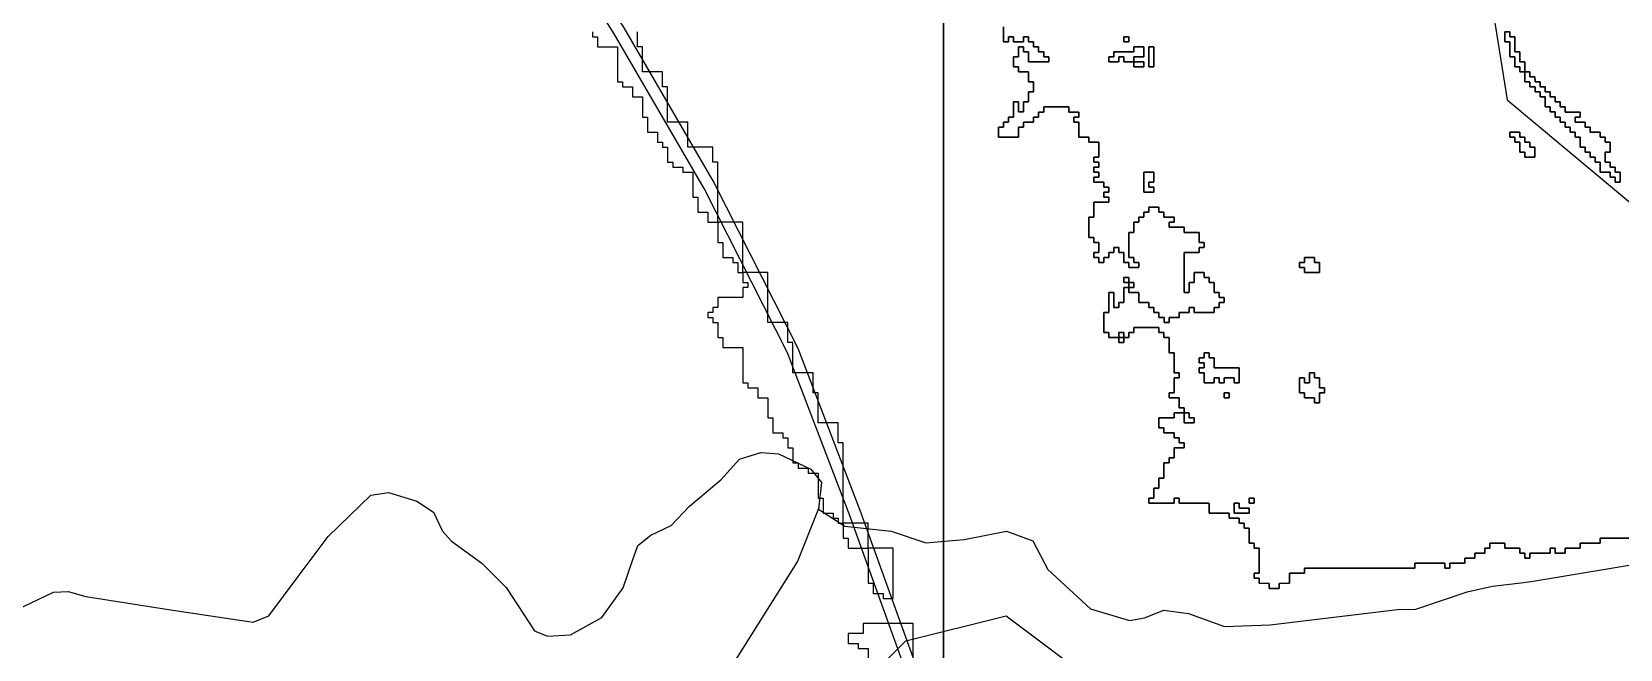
# Model space of a CAD drawing. Header units: metres. Extents: x 553506 to 563855, y 142925 to 150243.
# Drawn here: x 557636 to 558270, y 146722 to 146968 of the extents above; entities that cross this region are included whole.
import ezdxf

# ---------------------------------------------------------------- set-up
doc = ezdxf.new("R2010")
doc.units = ezdxf.units.M
for name, color, linetype in [('C-FLOOD_ZONE_3', 150, 'Continuous'), ('C-RAILWAYS', 250, 'Continuous'), ('C-WATERWAYS', 5, 'Continuous'), ('E-132KV-UGC-ALT', 8, 'Continuous')]:
    doc.layers.add(name, color=color, linetype=linetype)

msp = doc.modelspace()

# ---------------------------------------------------------------- linework, layer by layer
at = {"layer": 'C-FLOOD_ZONE_3'}
for points in [[(558000, 146702), (558000, 146768.3633), (558000, 146775.2073), (558000, 146975.999)], [(558000, 146975.999), (558000, 146775.2073), (558000, 146768.3633), (558000, 146702)], [(557860, 146968), (557860, 146966), (557862, 146966), (557862, 146962), (557866, 146962), (557870, 146962), (557870, 146954), (557870, 146948), (557872, 146948), (557872, 146946), (557876, 146946), (557876, 146942), (557878, 146942), (557880, 146942), (557880, 146936), (557880, 146934), (557882, 146934), (557882, 146928), (557886, 146928), (557886, 146924), (557888, 146924), (557888, 146922), (557890, 146922), (557890, 146916), (557892, 146916), (557892, 146914), (557896, 146914), (557896, 146912), (557900, 146912), (557900, 146904), (557900, 146902), (557902, 146902), (557902, 146896), (557906, 146896), (557906, 146892), (557908, 146892), (557910, 146892), (557910, 146902), (557910, 146908), (557910, 146916), (557908, 146916), (557908, 146922), (557900, 146922), (557898, 146922), (557898, 146932), (557890, 146932), (557890, 146946), (557888, 146946), (557888, 146952), (557882, 146952), (557880, 146952), (557880, 146962), (557878, 146962), (557878, 146968)], [(558023.9994, 146970.0006), (558023.9994, 146963.9994), (558026.0006, 146963.9994), (558026.001, 146965.999), (558027.999, 146965.999), (558027.9994, 146963.9994), (558032.0006, 146963.9994), (558032.001, 146965.999), (558033.999, 146965.999), (558033.9994, 146963.9994), (558035.999, 146963.999), (558035.9994, 146961.9994), (558037.999, 146961.999), (558037.9994, 146959.9994), (558039.999, 146959.999), (558039.9994, 146957.9994), (558041.999, 146957.999), (558041.999, 146956.001), (558034.001, 146956.001), (558034.0006, 146960.0006), (558032.001, 146960.001), (558032.0006, 146962.0006), (558029.9994, 146962.0006), (558029.999, 146958.001), (558027.9994, 146958.0006), (558027.9994, 146953.9994), (558029.999, 146953.999), (558029.9994, 146951.9994), (558033.999, 146951.999), (558033.9994, 146947.9994), (558035.999, 146947.999), (558035.999, 146944.001), (558033.9994, 146944.0006), (558033.999, 146940.001), (558031.9994, 146940.0006), (558031.999, 146936.001), (558030.001, 146936.001), (558030.0006, 146940.0006), (558027.9994, 146940.0006), (558027.999, 146934.001), (558025.9994, 146934.0006), (558025.999, 146932.001), (558023.9994, 146932.0006), (558023.999, 146930.001), (558021.9994, 146930.0006), (558021.9994, 146925.9994), (558030.0006, 146925.9994), (558030.001, 146929.999), (558032.0006, 146929.9994), (558032.001, 146931.999), (558036.0006, 146931.9994), (558036.001, 146933.999), (558038.0006, 146933.9994), (558038.001, 146935.999), (558040.0006, 146935.9994), (558040.001, 146937.999), (558049.999, 146937.999), (558049.9994, 146935.9994), (558053.999, 146935.999), (558053.999, 146934.001), (558051.9994, 146934.0006), (558051.9994, 146931.9994), (558053.999, 146931.999), (558053.9994, 146925.9994), (558057.999, 146925.999), (558057.9994, 146923.9994), (558061.999, 146923.999), (558061.999, 146918.001), (558059.9994, 146918.0006), (558059.9994, 146915.9994), (558061.999, 146915.999), (558061.999, 146914.001), (558059.9994, 146914.0006), (558059.9994, 146911.9994), (558061.999, 146911.999), (558061.999, 146910.001), (558059.9994, 146910.0006), (558059.9994, 146907.9994), (558063.999, 146907.999), (558063.9994, 146905.9994), (558065.999, 146905.999), (558065.999, 146904.001), (558063.9994, 146904.0006), (558063.9994, 146901.9994), (558065.999, 146901.999), (558065.999, 146900.001), (558059.9994, 146900.0006), (558059.999, 146894.001), (558057.9994, 146894.0006), (558057.9994, 146885.9994), (558059.999, 146885.999), (558059.9994, 146883.9994), (558061.999, 146883.999), (558061.999, 146880.001), (558059.9994, 146880.0006), (558059.9994, 146877.9994), (558061.999, 146877.999), (558061.9994, 146875.9994), (558064.0006, 146875.9994), (558064.001, 146877.999), (558066.0006, 146877.9994), (558066.001, 146879.999), (558068.0006, 146879.9994), (558068.001, 146881.999), (558069.999, 146881.999), (558069.9994, 146879.9994), (558071.999, 146879.999), (558071.9994, 146875.9994), (558073.999, 146875.999), (558073.9994, 146873.9994), (558078.0006, 146873.9994), (558078.0006, 146876.0006), (558076.001, 146876.001), (558076.0006, 146878.0006), (558074.001, 146878.001), (558074.001, 146887.999), (558076.0006, 146887.9994), (558076.001, 146891.999), (558078.0006, 146891.9994), (558078.001, 146893.999), (558080.0006, 146893.9994), (558080.001, 146895.999), (558082.0006, 146895.9994), (558082.001, 146897.999), (558085.999, 146897.999), (558085.9994, 146895.9994), (558087.999, 146895.999), (558087.9994, 146893.9994), (558091.999, 146893.999), (558091.999, 146892.001), (558089.9994, 146892.0006), (558089.9994, 146889.9994), (558095.999, 146889.999), (558095.9994, 146887.9994), (558101.999, 146887.999), (558101.9994, 146883.9994), (558103.999, 146883.999), (558103.999, 146882.001), (558101.9994, 146882.0006), (558101.999, 146880.001), (558095.9994, 146880.0006), (558095.9994, 146863.9994), (558098.0006, 146863.9994), (558098.001, 146867.999), (558100.0006, 146867.9994), (558100.001, 146871.999), (558103.999, 146871.999), (558103.9994, 146869.9994), (558105.999, 146869.999), (558105.9994, 146867.9994), (558107.999, 146867.999), (558107.9994, 146863.9994), (558109.999, 146863.999), (558109.9994, 146861.9994), (558111.999, 146861.999), (558111.999, 146860.001), (558109.9994, 146860.0006), (558109.999, 146858.001), (558107.9994, 146858.0006), (558107.999, 146856.001), (558100.001, 146856.001), (558100.0006, 146858.0006), (558097.9994, 146858.0006), (558097.999, 146856.001), (558093.9994, 146856.0006), (558093.999, 146854.001), (558089.9994, 146854.0006), (558089.999, 146852.001), (558088.001, 146852.001), (558088.0006, 146854.0006), (558086.001, 146854.001), (558086.0006, 146856.0006), (558084.001, 146856.001), (558084.0006, 146858.0006), (558082.001, 146858.001), (558082.0006, 146860.0006), (558078.001, 146860.001), (558078.0006, 146864.0006), (558074.001, 146864.001), (558074, 146866), (558071.9994, 146866.0006), (558071.999, 146860.001), (558069.9994, 146860.0006), (558069.999, 146858.001), (558068.001, 146858.001), (558068.0006, 146864.0006), (558065.9994, 146864.0006), (558065.999, 146856.001), (558063.9994, 146856.0006), (558063.9994, 146847.9994), (558065.999, 146847.999), (558065.9994, 146845.9994), (558070, 146846), (558069.9994, 146843.9994), (558072.0006, 146843.9994), (558072, 146846), (558074.0006, 146845.9994), (558074.001, 146847.999), (558076.0006, 146847.9994), (558076.001, 146849.999), (558085.999, 146849.999), (558085.9994, 146847.9994), (558087.999, 146847.999), (558087.9994, 146845.9994), (558089.999, 146845.999), (558089.9994, 146839.9994), (558091.999, 146839.999), (558091.9994, 146831.9994), (558093.999, 146831.999), (558093.999, 146830.001), (558091.9994, 146830.0006), (558091.999, 146824.001), (558089.9994, 146824.0006), (558089.9994, 146821.9994), (558093.999, 146821.999), (558093.9994, 146817.9994), (558095.999, 146817.999), (558096, 146816), (558091.9994, 146816.0006), (558091.999, 146814.001), (558085.9994, 146814.0006), (558085.9994, 146809.9994), (558087.999, 146809.999), (558087.9994, 146807.9994), (558091.999, 146807.999), (558091.9994, 146805.9994), (558093.999, 146805.999), (558093.9994, 146803.9994), (558095.999, 146803.999), (558095.999, 146802.001), (558091.9994, 146802.0006), (558091.999, 146798.001), (558089.9994, 146798.0006), (558089.999, 146796.001), (558087.9994, 146796.0006), (558087.999, 146790.001), (558085.9994, 146790.0006), (558085.999, 146786.001), (558083.9994, 146786.0006), (558083.999, 146782.001), (558081.9994, 146782.0006), (558081.9994, 146779.9994), (558092.0006, 146779.9994), (558092.001, 146781.999), (558093.999, 146781.999), (558093.9994, 146779.9994), (558105.999, 146779.999), (558105.9994, 146775.9994), (558113.999, 146775.999), (558113.9994, 146773.9994), (558117.999, 146773.999), (558117.9994, 146771.9994), (558119.999, 146771.999), (558119.9994, 146769.9994), (558121.999, 146769.999), (558121.9994, 146763.9994), (558123.999, 146763.999), (558123.9994, 146761.9994), (558125.999, 146761.999), (558125.999, 146752.001), (558123.9994, 146752.0006), (558123.9994, 146749.9994), (558125.999, 146749.999), (558125.9994, 146747.9994), (558129.999, 146747.999), (558129.9994, 146745.9994), (558134.0006, 146745.9994), (558134.001, 146747.999), (558138.0006, 146747.9994), (558138.001, 146751.999), (558144.0006, 146751.9994), (558144.001, 146753.999), (558188.0006, 146753.9994), (558188.001, 146755.999), (558199.999, 146755.999), (558199.9994, 146753.9994), (558202.0006, 146753.9994), (558202.001, 146755.999), (558208.0006, 146755.9994), (558208.001, 146757.999), (558212.0006, 146757.9994), (558212.001, 146759.999), (558216.0006, 146759.9994), (558216.001, 146761.999), (558218.0006, 146761.9994), (558218.001, 146763.999), (558223.999, 146763.999), (558223.9994, 146761.9994), (558229.999, 146761.999), (558229.9994, 146759.9994), (558231.999, 146759.999), (558231.9994, 146757.9994), (558234.0006, 146757.9994), (558234.001, 146759.999), (558242.0006, 146759.9994), (558242.001, 146761.999), (558243.999, 146761.999), (558243.9994, 146759.9994), (558248.0006, 146759.9994), (558248.001, 146761.999), (558254.0006, 146761.9994), (558254.001, 146763.999), (558262.0006, 146763.9994), (558262.001, 146765.999), (558276.0006, 146765.9994)], [(558276.0006, 146765.9994), (558262.001, 146765.999), (558262.0006, 146763.9994), (558254.001, 146763.999), (558254.0006, 146761.9994), (558248.001, 146761.999), (558248.0006, 146759.9994), (558243.9994, 146759.9994), (558243.999, 146761.999), (558242.001, 146761.999), (558242.0006, 146759.9994), (558234.001, 146759.999), (558234.0006, 146757.9994), (558231.9994, 146757.9994), (558231.999, 146759.999), (558229.9994, 146759.9994), (558229.999, 146761.999), (558223.9994, 146761.9994), (558223.999, 146763.999), (558218.001, 146763.999), (558218.0006, 146761.9994), (558216.001, 146761.999), (558216.0006, 146759.9994), (558212.001, 146759.999), (558212.0006, 146757.9994), (558208.001, 146757.999), (558208.0006, 146755.9994), (558202.001, 146755.999), (558202.0006, 146753.9994), (558199.9994, 146753.9994), (558199.999, 146755.999), (558188.001, 146755.999), (558188.0006, 146753.9994), (558144.001, 146753.999), (558144.0006, 146751.9994), (558138.001, 146751.999), (558138.0006, 146747.9994), (558134.001, 146747.999), (558134.0006, 146745.9994), (558129.9994, 146745.9994), (558129.999, 146747.999), (558125.9994, 146747.9994), (558125.999, 146749.999), (558123.9994, 146749.9994), (558123.9994, 146752.0006), (558125.999, 146752.001), (558125.999, 146761.999), (558123.9994, 146761.9994), (558123.999, 146763.999), (558121.9994, 146763.9994), (558121.999, 146769.999), (558119.9994, 146769.9994), (558119.999, 146771.999), (558117.9994, 146771.9994), (558117.999, 146773.999), (558113.9994, 146773.9994), (558113.999, 146775.999), (558105.9994, 146775.9994), (558105.999, 146779.999), (558093.9994, 146779.9994), (558093.999, 146781.999), (558092.001, 146781.999), (558092.0006, 146779.9994), (558081.9994, 146779.9994), (558081.9994, 146782.0006), (558083.999, 146782.001), (558083.9994, 146786.0006), (558085.999, 146786.001), (558085.9994, 146790.0006), (558087.999, 146790.001), (558087.9994, 146796.0006), (558089.999, 146796.001), (558089.9994, 146798.0006), (558091.999, 146798.001), (558091.9994, 146802.0006), (558095.999, 146802.001), (558095.999, 146803.999), (558093.9994, 146803.9994), (558093.999, 146805.999), (558091.9994, 146805.9994), (558091.999, 146807.999), (558087.9994, 146807.9994), (558087.999, 146809.999), (558085.9994, 146809.9994), (558085.9994, 146814.0006), (558091.999, 146814.001), (558091.9994, 146816.0006), (558096, 146816), (558095.999, 146817.999), (558093.9994, 146817.9994), (558093.999, 146821.999), (558093.999, 146821.999), (558089.9994, 146821.9994), (558089.9994, 146824.0006), (558091.999, 146824.001), (558091.9994, 146830.0006), (558093.999, 146830.001), (558093.999, 146831.999), (558091.9994, 146831.9994), (558091.999, 146839.999), (558089.9994, 146839.9994), (558089.999, 146845.999), (558087.9994, 146845.9994), (558087.999, 146847.999), (558085.9994, 146847.9994), (558085.999, 146849.999), (558076.001, 146849.999), (558076.0006, 146847.9994), (558074.001, 146847.999), (558074.0006, 146845.9994), (558072, 146846), (558071.999, 146847.999), (558070.001, 146847.999), (558070, 146846), (558065.9994, 146845.9994), (558065.999, 146847.999), (558063.9994, 146847.9994), (558063.9994, 146856.0006), (558065.999, 146856.001), (558065.9994, 146864.0006), (558068.0006, 146864.0006), (558068.001, 146858.001), (558069.999, 146858.001), (558069.9994, 146860.0006), (558071.999, 146860.001), (558071.9994, 146866.0006), (558074, 146866), (558074.001, 146864.001), (558078.0006, 146864.0006), (558078.001, 146860.001), (558082.0006, 146860.0006), (558082.001, 146858.001), (558084.0006, 146858.0006), (558084.001, 146856.001), (558086.0006, 146856.0006), (558086.001, 146854.001), (558088.0006, 146854.0006), (558088.001, 146852.001), (558089.999, 146852.001), (558089.9994, 146854.0006), (558093.999, 146854.001), (558093.9994, 146856.0006), (558097.999, 146856.001), (558097.9994, 146858.0006), (558100.0006, 146858.0006), (558100.001, 146856.001), (558107.999, 146856.001), (558107.9994, 146858.0006), (558109.999, 146858.001), (558109.9994, 146860.0006), (558111.999, 146860.001), (558111.999, 146861.999), (558109.9994, 146861.9994), (558109.999, 146863.999), (558107.9994, 146863.9994), (558107.999, 146867.999), (558105.9994, 146867.9994), (558105.999, 146869.999), (558103.9994, 146869.9994), (558103.999, 146871.999), (558100.001, 146871.999), (558100.0006, 146867.9994), (558098.001, 146867.999), (558098.0006, 146863.9994), (558095.9994, 146863.9994), (558095.9994, 146880.0006), (558101.999, 146880.001), (558101.9994, 146882.0006), (558103.999, 146882.001), (558103.999, 146883.999), (558101.9994, 146883.9994), (558101.999, 146887.999), (558095.9994, 146887.9994), (558095.999, 146889.999), (558089.9994, 146889.9994), (558089.9994, 146892.0006), (558091.999, 146892.001), (558091.999, 146893.999), (558087.9994, 146893.9994), (558087.999, 146895.999), (558085.9994, 146895.9994), (558085.999, 146897.999), (558082.001, 146897.999), (558082.0006, 146895.9994), (558080.001, 146895.999), (558080.0006, 146893.9994), (558078.001, 146893.999), (558078.0006, 146891.9994), (558076.001, 146891.999), (558076.0006, 146887.9994), (558074.001, 146887.999), (558074.001, 146878.001), (558076.0006, 146878.0006), (558076.001, 146876.001), (558078.0006, 146876.0006), (558078.0006, 146873.9994), (558073.9994, 146873.9994), (558073.999, 146875.999), (558071.9994, 146875.9994), (558071.999, 146879.999), (558069.9994, 146879.9994), (558069.999, 146881.999), (558068.001, 146881.999), (558068.0006, 146879.9994), (558066.001, 146879.999), (558066.0006, 146877.9994), (558064.001, 146877.999), (558064.0006, 146875.9994), (558061.9994, 146875.9994), (558061.999, 146877.999), (558059.9994, 146877.9994), (558059.9994, 146880.0006), (558061.999, 146880.001), (558061.999, 146883.999), (558059.9994, 146883.9994), (558059.999, 146885.999), (558057.9994, 146885.9994), (558057.9994, 146894.0006), (558059.999, 146894.001), (558059.9994, 146900.0006), (558065.999, 146900.001), (558065.999, 146901.999), (558063.9994, 146901.9994), (558063.9994, 146904.0006), (558065.999, 146904.001), (558065.999, 146905.999), (558063.9994, 146905.9994), (558063.999, 146907.999), (558059.9994, 146907.9994), (558059.9994, 146910.0006), (558061.999, 146910.001), (558061.999, 146911.999), (558059.9994, 146911.9994), (558059.9994, 146914.0006), (558061.999, 146914.001), (558061.999, 146915.999), (558059.9994, 146915.9994), (558059.9994, 146918.0006), (558061.999, 146918.001), (558061.999, 146923.999), (558057.9994, 146923.9994), (558057.999, 146925.999), (558053.9994, 146925.9994), (558053.999, 146931.999), (558051.9994, 146931.9994), (558051.9994, 146934.0006), (558053.999, 146934.001), (558053.999, 146935.999), (558049.9994, 146935.9994), (558049.999, 146937.999), (558040.001, 146937.999), (558040.0006, 146935.9994), (558038.001, 146935.999), (558038.0006, 146933.9994), (558036.001, 146933.999), (558036.0006, 146931.9994), (558032.001, 146931.999), (558032.0006, 146929.9994), (558030.001, 146929.999), (558030.0006, 146925.9994), (558021.9994, 146925.9994), (558021.9994, 146930.0006), (558023.999, 146930.001), (558023.9994, 146932.0006), (558025.999, 146932.001), (558025.9994, 146934.0006), (558027.999, 146934.001), (558027.9994, 146940.0006), (558030.0006, 146940.0006), (558030.001, 146936.001), (558031.999, 146936.001), (558031.9994, 146940.0006), (558033.999, 146940.001), (558033.9994, 146944.0006), (558035.999, 146944.001), (558035.999, 146947.999), (558033.9994, 146947.9994), (558033.999, 146951.999), (558029.9994, 146951.9994), (558029.999, 146953.999), (558027.9994, 146953.9994), (558027.9994, 146958.0006), (558029.999, 146958.001), (558029.9994, 146962.0006), (558032.0006, 146962.0006), (558032.001, 146960.001), (558034.0006, 146960.0006), (558034.001, 146956.001), (558041.999, 146956.001), (558041.999, 146957.999), (558039.9994, 146957.9994), (558039.999, 146959.999), (558037.9994, 146959.9994), (558037.999, 146961.999), (558035.9994, 146961.9994), (558035.999, 146963.999), (558033.9994, 146963.9994), (558033.999, 146965.999), (558032.001, 146965.999), (558032.0006, 146963.9994), (558027.9994, 146963.9994), (558027.999, 146965.999), (558026.001, 146965.999), (558026.0006, 146963.9994), (558023.9994, 146963.9994), (558023.9994, 146970.0006)], [(557988, 146716), (557988, 146732), (557982, 146732), (557970, 146732), (557968, 146732), (557968, 146728), (557962, 146728), (557962, 146724), (557966, 146724), (557966, 146722), (557970, 146722), (557970, 146714)]]:
    msp.add_lwpolyline(points, dxfattribs=at)
for points in [[(558226.001, 146958.001), (558226.001, 146960), (558226.0006, 146964.0006), (558224.001, 146964.001), (558224.001, 146967.999), (558225.999, 146967.999), (558225.9994, 146965.9994), (558227.999, 146965.999), (558227.999, 146964), (558227.9994, 146959.9994), (558229.999, 146959.999), (558229.9994, 146955.9994), (558231.999, 146955.999), (558232, 146952), (558230.001, 146952.001), (558230.0006, 146954.0006), (558228.001, 146954.001), (558228.001, 146956), (558228.0006, 146958.0006), (558226.001, 146958.001)], [(558229.999, 146959.999), (558227.9994, 146959.9994), (558227.999, 146964), (558227.999, 146965.999), (558225.9994, 146965.9994), (558225.999, 146967.999), (558224.001, 146967.999), (558224.001, 146964.001), (558226.0006, 146964.0006), (558226.001, 146960), (558226.001, 146958.001), (558228.0006, 146958.0006), (558228.001, 146956), (558228.001, 146954.001), (558230.0006, 146954.0006), (558230.001, 146952.001), (558232, 146952), (558231.999, 146955.999), (558229.9994, 146955.9994), (558229.999, 146959.999)], [(558069.999, 146956.001), (558066.001, 146956.001), (558066.001, 146957.999), (558068.0006, 146957.9994), (558068.001, 146959.999), (558076.0006, 146959.9994), (558076.001, 146961.999), (558079.999, 146961.999), (558079.999, 146958.001), (558075.9994, 146958.0006), (558076, 146956), (558072.001, 146956.001), (558072.0006, 146958.0006), (558069.9994, 146958.0006), (558069.999, 146956.001)], [(558068.0006, 146957.9994), (558066.001, 146957.999), (558066.001, 146956.001), (558069.999, 146956.001), (558069.9994, 146958.0006), (558072.0006, 146958.0006), (558072.001, 146956.001), (558076, 146956), (558075.9994, 146958.0006), (558079.999, 146958.001), (558079.999, 146961.999), (558076.001, 146961.999), (558076.0006, 146959.9994), (558068.001, 146959.999), (558068.0006, 146957.9994)], [(558073.999, 146965.999), (558073.999, 146964.001), (558072.001, 146964.001), (558072.001, 146965.999), (558073.999, 146965.999)], [(558072.001, 146964.001), (558073.999, 146964.001), (558073.999, 146965.999), (558072.001, 146965.999), (558072.001, 146964.001)], [(558083.999, 146961.999), (558083.999, 146954.001), (558082.001, 146954.001), (558082.001, 146961.999), (558083.999, 146961.999)], [(558082.001, 146954.001), (558083.999, 146954.001), (558083.999, 146961.999), (558082.001, 146961.999), (558082.001, 146954.001)], [(558079.999, 146955.999), (558079.999, 146954.001), (558076.001, 146954.001), (558076, 146956), (558079.999, 146955.999)], [(558076.001, 146954.001), (558079.999, 146954.001), (558079.999, 146955.999), (558076, 146956), (558076.001, 146954.001)], [(558262.001, 146912.001), (558262.001, 146914), (558262.0006, 146916.0006), (558260.001, 146916.001), (558260.0006, 146918.0006), (558258.001, 146918.001), (558258.0006, 146920.0006), (558256.001, 146920.001), (558256.0006, 146922.0006), (558254.001, 146922.001), (558254.001, 146924), (558254.0006, 146926.0006), (558252.001, 146926.001), (558252.0006, 146928.0006), (558250.001, 146928.001), (558250.0006, 146930.0006), (558248.001, 146930.001), (558248.0006, 146932.0006), (558246.001, 146932.001), (558246.0006, 146934.0006), (558244.001, 146934.001), (558244.0006, 146936.0006), (558242.001, 146936.001), (558242.0006, 146938.0006), (558240.001, 146938.001), (558240.001, 146940), (558240.0006, 146942.0006), (558238.001, 146942.001), (558238.0006, 146944.0006), (558236.001, 146944.001), (558236.0006, 146946.0006), (558234.001, 146946.001), (558234.0006, 146948.0006), (558232.001, 146948.001), (558232.001, 146950), (558232, 146952), (558233.999, 146951.999), (558233.9994, 146949.9994), (558235.999, 146949.999), (558235.9994, 146947.9994), (558237.999, 146947.999), (558237.9994, 146945.9994), (558239.999, 146945.999), (558239.9994, 146943.9994), (558241.999, 146943.999), (558241.9994, 146941.9994), (558243.999, 146941.999), (558243.9994, 146939.9994), (558245.999, 146939.999), (558245.9994, 146937.9994), (558247.999, 146937.999), (558247.9994, 146935.9994), (558253.999, 146935.999), (558253.999, 146934.001), (558251.9994, 146934.0006), (558251.9994, 146931.9994), (558255.999, 146931.999), (558255.9994, 146929.9994), (558257.999, 146929.999), (558257.9994, 146927.9994), (558261.999, 146927.999), (558261.9994, 146925.9994), (558263.999, 146925.999), (558263.9994, 146923.9994), (558265.999, 146923.999), (558265.999, 146920.001), (558263.9994, 146920.0006), (558263.9994, 146915.9994), (558265.999, 146915.999), (558265.9994, 146913.9994), (558267.999, 146913.999), (558267.9994, 146911.9994), (558269.999, 146911.999), (558269.999, 146908.001), (558268.001, 146908.001), (558268.0006, 146910.0006), (558266.001, 146910.001), (558266.0006, 146912.0006), (558264, 146912.001), (558262.001, 146912.001)], [(558232.001, 146950), (558232.001, 146948.001), (558234.0006, 146948.0006), (558234.001, 146946.001), (558236.0006, 146946.0006), (558236.001, 146944.001), (558238.0006, 146944.0006), (558238.001, 146942.001), (558240.0006, 146942.0006), (558240.001, 146940), (558240.001, 146938.001), (558242.0006, 146938.0006), (558242.001, 146936.001), (558244.0006, 146936.0006), (558244.001, 146934.001), (558246.0006, 146934.0006), (558246.001, 146932.001), (558248.0006, 146932.0006), (558248.001, 146930.001), (558250.0006, 146930.0006), (558250.001, 146928.001), (558252.0006, 146928.0006), (558252.001, 146926.001), (558254.0006, 146926.0006), (558254.001, 146924), (558254.001, 146922.001), (558256.0006, 146922.0006), (558256.001, 146920.001), (558258.0006, 146920.0006), (558258.001, 146918.001), (558260.0006, 146918.0006), (558260.001, 146916.001), (558262.0006, 146916.0006), (558262.001, 146914), (558262.001, 146912.001), (558264, 146912.001), (558266.0006, 146912.0006), (558266.001, 146910.001), (558268.0006, 146910.0006), (558268.001, 146908.001), (558269.999, 146908.001), (558269.999, 146911.999), (558267.9994, 146911.9994), (558267.999, 146913.999), (558265.9994, 146913.9994), (558265.999, 146915.999), (558263.9994, 146915.9994), (558263.9994, 146920.0006), (558265.999, 146920.001), (558265.999, 146923.999), (558263.9994, 146923.9994), (558263.999, 146925.999), (558261.9994, 146925.9994), (558261.999, 146927.999), (558257.9994, 146927.9994), (558257.999, 146929.999), (558255.9994, 146929.9994), (558255.999, 146931.999), (558251.9994, 146931.9994), (558251.9994, 146934.0006), (558253.999, 146934.001), (558253.999, 146935.999), (558247.9994, 146935.9994), (558247.999, 146937.999), (558245.9994, 146937.9994), (558245.999, 146939.999), (558243.9994, 146939.9994), (558243.999, 146941.999), (558241.9994, 146941.9994), (558241.999, 146943.999), (558239.9994, 146943.9994), (558239.999, 146945.999), (558237.9994, 146945.9994), (558237.999, 146947.999), (558235.9994, 146947.9994), (558235.999, 146949.999), (558233.9994, 146949.9994), (558233.999, 146951.999), (558232, 146952), (558232.001, 146950)], [(558235.999, 146920), (558235.999, 146918.001), (558234, 146918.001), (558232.001, 146918.001), (558232.0006, 146920.0006), (558230.001, 146920.001), (558230.001, 146922), (558230.0006, 146924.0006), (558228.001, 146924.001), (558228.0006, 146926.0006), (558226.001, 146926.001), (558226.001, 146927.999), (558229.999, 146927.999), (558229.9994, 146925.9994), (558231.999, 146925.999), (558231.9994, 146923.9994), (558233.999, 146923.999), (558233.9994, 146921.9994), (558235.999, 146921.999), (558235.999, 146920)], [(558233.9994, 146921.9994), (558233.999, 146923.999), (558231.9994, 146923.9994), (558231.999, 146925.999), (558229.9994, 146925.9994), (558229.999, 146927.999), (558226.001, 146927.999), (558226.001, 146926.001), (558228.0006, 146926.0006), (558228.001, 146924.001), (558230.0006, 146924.0006), (558230.001, 146922), (558230.001, 146920.001), (558232.0006, 146920.0006), (558232.001, 146918.001), (558234, 146918.001), (558235.999, 146918.001), (558235.999, 146920), (558235.999, 146921.999), (558233.9994, 146921.9994)], [(558083.999, 146905.999), (558083.999, 146904.001), (558080.001, 146904.001), (558080.001, 146911.999), (558083.999, 146911.999), (558083.999, 146908.001), (558081.9994, 146908.0006), (558081.9994, 146905.9994), (558083.999, 146905.999)], [(558083.999, 146911.999), (558080.001, 146911.999), (558080.001, 146904.001), (558083.999, 146904.001), (558083.999, 146905.999), (558081.9994, 146905.9994), (558081.9994, 146908.0006), (558083.999, 146908.001), (558083.999, 146911.999)], [(557910, 146888), (557910, 146884), (557912, 146884), (557912, 146878), (557916, 146878), (557916, 146876), (557918, 146876), (557918, 146872), (557920, 146872), (557920, 146886), (557920, 146892), (557910, 146892), (557910, 146888)], [(557920, 146868), (557922, 146868), (557922, 146866), (557920, 146866), (557920, 146864), (557920, 146862), (557916, 146862), (557910, 146862), (557910, 146858), (557908, 146858), (557908, 146856), (557906, 146856), (557906, 146854), (557908, 146854), (557908, 146852), (557910, 146852), (557910, 146848), (557910, 146846), (557912, 146846), (557912, 146842), (557916, 146842), (557920, 146842), (557920, 146834), (557920, 146828), (557922, 146828), (557922, 146826), (557926, 146826), (557926, 146822), (557928, 146822), (557930, 146822), (557930, 146818), (557930, 146814), (557932, 146814), (557932, 146808), (557936, 146808), (557936, 146806), (557938, 146806), (557938, 146802), (557940, 146802), (557940, 146796), (557942, 146796), (557942, 146794), (557946, 146794), (557946, 146792), (557950, 146792), (557950, 146786), (557950, 146782), (557952, 146782), (557952, 146776), (557956, 146776), (557956, 146774), (557958, 146774), (557958, 146772), (557960, 146772), (557960, 146784), (557960, 146792), (557960, 146804), (557958, 146804), (557958, 146812), (557950, 146812), (557950, 146824), (557948, 146824), (557948, 146832), (557940, 146832), (557940, 146844), (557938, 146844), (557938, 146852), (557930, 146852), (557930, 146864), (557930, 146872), (557920, 146872), (557920, 146868)], [(558149.999, 146872.001), (558144.001, 146872.001), (558144.0006, 146874.0006), (558142.001, 146874.001), (558142.001, 146875.999), (558144.0006, 146875.9994), (558144.001, 146877.999), (558147.999, 146877.999), (558147.9994, 146875.9994), (558149.999, 146875.999), (558149.999, 146872.001)], [(558149.999, 146872.001), (558149.999, 146875.999), (558147.9994, 146875.9994), (558147.999, 146877.999), (558144.001, 146877.999), (558144.0006, 146875.9994), (558142.001, 146875.999), (558142.001, 146874.001), (558144.0006, 146874.0006), (558144.001, 146872.001), (558149.999, 146872.001)], [(558074.0006, 146870.0006), (558071.9994, 146870.0006), (558071.9994, 146867.9994), (558074, 146868), (558074.0006, 146870.0006)], [(558074.0006, 146870.0006), (558074, 146868), (558071.9994, 146867.9994), (558071.9994, 146870.0006), (558074.0006, 146870.0006)], [(558076.0006, 146865.9994), (558076.0006, 146868.0006), (558074, 146868), (558074, 146866), (558076.0006, 146865.9994)], [(558074, 146868), (558076.0006, 146868.0006), (558076.0006, 146865.9994), (558074, 146866), (558074, 146868)], [(558070.001, 146847.999), (558071.999, 146847.999), (558072, 146846), (558070, 146846), (558070.001, 146847.999)], [(558070, 146846), (558072, 146846), (558072.0006, 146843.9994), (558069.9994, 146843.9994), (558070, 146846)], [(558102.001, 146836.001), (558102.001, 146837.999), (558104.0006, 146837.9994), (558104.001, 146839.999), (558105.999, 146839.999), (558105.9994, 146837.9994), (558107.999, 146837.999), (558107.9994, 146833.9994), (558117.999, 146833.999), (558117.999, 146828.001), (558116.001, 146828.001), (558116.0006, 146830.0006), (558111.9994, 146830.0006), (558111.999, 146828.001), (558110.001, 146828.001), (558110.0006, 146830.0006), (558107.9994, 146830.0006), (558107.999, 146828.001), (558104.001, 146828.001), (558104.0006, 146832.0006), (558102.001, 146832.001), (558102.001, 146833.999), (558104.0006, 146833.9994), (558104.0006, 146836.0006), (558102.001, 146836.001)], [(558110.001, 146828.001), (558111.999, 146828.001), (558111.9994, 146830.0006), (558116.0006, 146830.0006), (558116.001, 146828.001), (558117.999, 146828.001), (558117.999, 146833.999), (558107.9994, 146833.9994), (558107.999, 146837.999), (558105.9994, 146837.9994), (558105.999, 146839.999), (558104.001, 146839.999), (558104.0006, 146837.9994), (558102.001, 146837.999), (558102.001, 146836.001), (558104.0006, 146836.0006), (558104.0006, 146833.9994), (558102.001, 146833.999), (558102.001, 146832.001), (558104.0006, 146832.0006), (558104.001, 146828.001), (558107.999, 146828.001), (558107.9994, 146830.0006), (558110.0006, 146830.0006), (558110.001, 146828.001)], [(558144.0006, 146824.0006), (558142.001, 146824.001), (558142.001, 146829.999), (558143.999, 146829.999), (558143.9994, 146827.9994), (558146.0006, 146827.9994), (558146.001, 146831.999), (558147.999, 146831.999), (558147.9994, 146829.9994), (558149.999, 146829.999), (558149.9994, 146825.9994), (558151.999, 146825.999), (558151.999, 146824.001), (558149.9994, 146824.0006), (558149.999, 146820.001), (558148.001, 146820.001), (558148.0006, 146822.0006), (558144.001, 146822.001), (558144.0006, 146824.0006)], [(558147.9994, 146829.9994), (558147.999, 146831.999), (558146.001, 146831.999), (558146.0006, 146827.9994), (558143.9994, 146827.9994), (558143.999, 146829.999), (558142.001, 146829.999), (558142.001, 146824.001), (558144.0006, 146824.0006), (558144.001, 146822.001), (558148.0006, 146822.0006), (558148.001, 146820.001), (558149.999, 146820.001), (558149.9994, 146824.0006), (558151.999, 146824.001), (558151.999, 146825.999), (558149.9994, 146825.9994), (558149.999, 146829.999), (558147.9994, 146829.9994)], [(558112.001, 146823.999), (558113.999, 146823.999), (558113.999, 146822.001), (558112.001, 146822.001), (558112.001, 146823.999)], [(558112.001, 146822.001), (558113.999, 146822.001), (558113.999, 146823.999), (558112.001, 146823.999), (558112.001, 146822.001)], [(558099.999, 146812.001), (558096.001, 146812.001), (558096, 146816), (558097.999, 146815.999), (558097.9994, 146813.9994), (558099.999, 146813.999), (558099.999, 146812.001)], [(558096.001, 146812.001), (558099.999, 146812.001), (558099.999, 146813.999), (558097.9994, 146813.9994), (558097.999, 146815.999), (558096, 146816), (558096.001, 146812.001)], [(558121.999, 146776.001), (558116.001, 146776.001), (558116.001, 146779.999), (558117.999, 146779.999), (558117.9994, 146777.9994), (558121.999, 146777.999), (558121.999, 146776.001)], [(558121.999, 146777.999), (558117.9994, 146777.9994), (558117.999, 146779.999), (558116.001, 146779.999), (558116.001, 146776.001), (558121.999, 146776.001), (558121.999, 146777.999)], [(558123.999, 146781.999), (558123.999, 146780.001), (558122.001, 146780.001), (558122.001, 146781.999), (558123.999, 146781.999)], [(558122.001, 146780.001), (558123.999, 146780.001), (558123.999, 146781.999), (558122.001, 146781.999), (558122.001, 146780.001)], [(557960, 146768), (557960, 146766), (557962, 146766), (557962, 146762), (557966, 146762), (557970, 146762), (557970, 146768), (557970, 146772), (557960, 146772), (557960, 146768)], [(557970, 146754), (557970, 146748), (557972, 146748), (557972, 146744), (557976, 146744), (557976, 146742), (557978, 146742), (557980, 146742), (557980, 146746), (557980, 146762), (557978, 146762), (557970, 146762), (557970, 146754)]]:
    msp.add_lwpolyline(points, close=True, dxfattribs=at)
at = {"layer": 'C-RAILWAYS'}
for points in [[(557567.2919, 147311.5874), (557656.5932, 147235.4621), (557744.2722, 147145.3095), (557791.5563, 147088.286), (557834.5542, 147029.9292), (557872.5259, 146969.5151), (557908.5012, 146907.6487), (557941.9913, 146841.8106), (557967.0566, 146776.1812)], [(557962.8182, 146774.6151), (557937.8586, 146839.9919), (557904.5326, 146905.5011), (557868.6536, 146967.1924), (557830.8142, 147027.3992), (557787.9914, 147085.5165), (557740.9104, 147142.3014), (557653.4984, 147232.184), (557564.4558, 147308.0836)], [(557968.9499, 146757.5859), (557962.8182, 146774.6151)], [(557967.0566, 146776.1812), (557973.7084, 146757.6989)], [(557998.9133, 146669.1354), (557990.5566, 146697.5709), (557968.9499, 146757.5859)], [(557973.7084, 146757.6989), (557994.8491, 146698.9717), (558018.3346, 146619.0367)]]:
    msp.add_lwpolyline(points, dxfattribs=at)
at = {"layer": 'C-WATERWAYS'}
for points in [[(557681.3523, 147728.7792), (557740.153, 147676.5276), (557815.6804, 147639.4595), (557887.2399, 147577.0727), (557922.6278, 147554.443), (557978.501, 147517.7301), (558022.2909, 147473.1445), (558044.2707, 147446.397), (558070.9203, 147378.1012), (558097.412, 147349.4893), (558118.92, 147312.4325), (558129.0524, 147271.9649), (558125.619, 147201.7862), (558082.7812, 147140.5785), (558081.3973, 147118.0649), (558134.1177, 147061.9796), (558142.5394, 147041.8937), (558168.5629, 147034.9151), (558215.1989, 147001.6262), (558224.8733, 146940.8773), (558282.1634, 146892.9587)], [(557606.4247, 146726.074), (557645.0271, 146744.4426), (557650.8493, 146744.7548), (557657.9193, 146742.6902), (557692.6491, 146737.3119), (557724.6639, 146732.4515), (557730.9601, 146735.0933), (557742.5693, 146750.7642), (557754.5223, 146766.6237), (557771.5394, 146783.1174), (557778.6085, 146784.2694), (557789.9445, 146780.8223), (557796.5961, 146776.4411), (557800.1924, 146768.861), (557803.737, 146764.785), (557815.8105, 146755.9961), (557825.575, 146746.3461), (557836.9092, 146729.0759), (557842.114, 146726.9542), (557851.2161, 146727.4898), (557863.676, 146734.3501), (557872.2622, 146746.2111), (557875.9964, 146757.1328), (557878.0508, 146763.0947), (557883.2333, 146767.1605), (557891.4333, 146771.1076), (557898.6777, 146778.8428), (557911.1658, 146789.3324), (557918.7164, 146797.5668), (557927.1599, 146800.1858), (557934.2233, 146799.7017), (557947.1378, 146793.5878), (557951.308, 146788.2736), (557950.2372, 146777.6118)], [(557891.5738, 146676.6538), (557941.7726, 146756.5723), (557950.2372, 146777.6118), (557960.6717, 146770.7428), (557979.1931, 146768.7635), (557993.0264, 146764.1582), (558008.2426, 146765.5165), (558025.223, 146768.8546), (558035.6161, 146764.9227), (558041.6249, 146753.4881), (558058.6367, 146737.851), (558074.2015, 146733.11), (558080.1682, 146734.1839), (558087.9749, 146737.2734), (558097.7212, 146735.9594), (558112.1617, 146730.7165), (558130.3613, 146731.4769), (558181.1643, 146737.5817), (558188.4958, 146737.7073), (558208.9826, 146744.5819), (558218.9969, 146746.8268), (558229.2178, 146748.0431), (558234.4147, 146748.6817), (558357.9546, 146769.3384)]]:
    msp.add_lwpolyline(points, dxfattribs=at)
at = {"layer": 'E-132KV-UGC-ALT'}
msp.add_lwpolyline([(557225, 145935), (557255, 145985), (557255, 146035), (557265, 146045), (557335, 146045), (557345, 146055), (557545, 146055), (557865, 146385), (557865, 146425), (557885, 146455), (557835, 146505), (557865, 146545), (557865, 146605), (557985, 146725), (558025, 146735), (558065, 146705), (558375, 146705), (558395, 146725), (558485, 146725), (558695, 146935), (558705, 147235)], dxfattribs=at)

doc.saveas('drawing.dxf')
